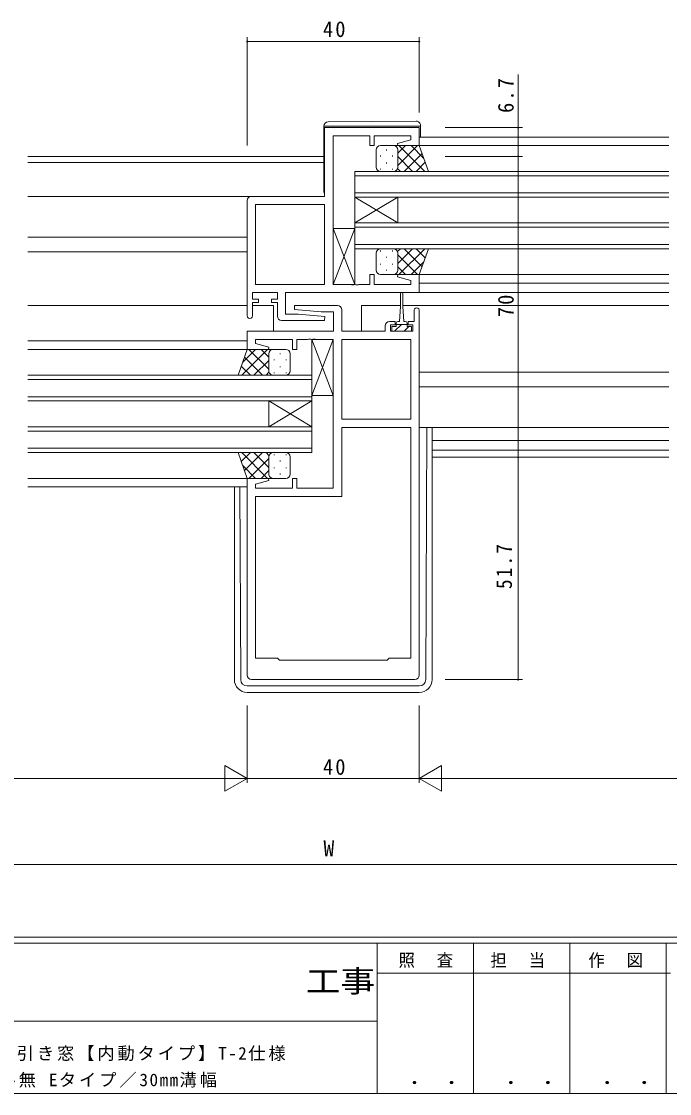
# Model space of a CAD drawing. Units: millimetres on the paper. Extents: x -420 to 373, y -297 to 267.
# Drawn here: x 14.8 to 165.5, y -297 to -47.6 of the extents above; entities that cross this region are included whole.
import ezdxf
from ezdxf.enums import TextEntityAlignment as Align

# ---------------------------------------------------------------- set-up
doc = ezdxf.new("R2010")
doc.units = ezdxf.units.MM
for name, color, linetype, lineweight in [('0-1_YKK_ZWAK', 7, 'Continuous', 9), ('0-3_YKK_12', 2, 'Continuous', 9), ('0-4_YKK_D', 6, 'Continuous', 9), ('0-6_YKK_13', 4, 'Continuous', 9), ('0-7_YKK_11', 7, 'Continuous', 9)]:
    doc.layers.add(name, color=color, linetype=linetype, lineweight=lineweight)
doc.layers.add('0-2_USER1', color=3, linetype='Continuous')
doc.styles.add('ＭＳ ゴシック', font='')
doc.styles.get('ＭＳ ゴシック').set_extended_font_data('MS Gothic')

msp = doc.modelspace()

# ---------------------------------------------------------------- linework, layer by layer
at = {"layer": '0-1_YKK_ZWAK'}
for p, q in [((352.3, -260.6), (-417.7, -260.6)), ((314.5, -262), (-417.7, -262)), ((97.5, -262), (97.5, -297)), ((119.9, -262), (119.9, -297)), ((142.3, -262), (142.3, -297)), ((164.7, -262), (164.7, -297)), ((165.684, -268.999), (97.5, -268.999)), ((-31.3, -280.199), (97.5, -280.199)), ((-417.7, -297), (314.5, -297))]:
    msp.add_line(p, q, dxfattribs=at)
at = {"layer": '0-3_YKK_12'}
for p, q in [((165.308, -74.499), (107.308, -74.5)), ((165.308, -76.5), (107.308, -76.5)), ((85.108, -79), (16.308, -79)), ((85.108, -80.4), (16.308, -80.4)), ((92.308, -82.5), (92.308, -88.5)), ((165.308, -82.5), (92.308, -82.5)), ((92.308, -83.5), (165.308, -83.5)), ((68.308, -88.3), (16.308, -88.3)), ((165.308, -87.5), (92.308, -87.5)), ((92.308, -88.5), (102.308, -94.5)), ((92.308, -94.5), (102.308, -88.5)), ((92.308, -94.5), (92.308, -88.5)), ((92.308, -88.5), (165.308, -88.5)), ((102.308, -94.5), (102.308, -88.5)), ((92.308, -94.5), (92.308, -100.5)), ((165.308, -94.5), (92.308, -94.5)), ((92.308, -95.5), (165.308, -95.5)), ((67.308, -97.8), (16.308, -97.8)), ((165.308, -99.5), (92.308, -99.5)), ((67.308, -101.2), (16.308, -101.2)), ((92.308, -100.5), (165.308, -100.5)), ((165.308, -106.499), (106.928, -106.502)), ((165.308, -108.499), (107.308, -108.499)), ((165.308, -110.7), (76.53, -110.7)), ((67.308, -113.7), (16.308, -113.7)), ((73.378, -113.7), (68.508, -113.7)), ((73.378, -113.7), (73.378, -119.7)), ((93.878, -113.7), (93.878, -119.7)), ((102.958, -113.7), (93.878, -113.7)), ((165.308, -113.7), (103.458, -113.7)), ((67.308, -121.9), (16.308, -121.9)), ((67.552, -123.9), (16.308, -123.9)), ((165.308, -129.2), (107.308, -129.2)), ((16.308, -129.9), (82.307, -129.9)), ((82.307, -130.9), (16.308, -130.9)), ((82.307, -129.9), (82.307, -135.9)), ((165.308, -132.6), (107.308, -132.6)), ((16.308, -134.9), (82.307, -134.9)), ((82.307, -135.9), (16.308, -135.9)), ((82.307, -135.9), (72.307, -141.9)), ((82.307, -141.9), (72.307, -135.9)), ((72.307, -141.9), (72.307, -135.9)), ((82.307, -141.9), (82.307, -135.9)), ((16.308, -141.9), (82.307, -141.9)), ((82.307, -141.9), (82.307, -147.9)), ((82.307, -142.9), (16.308, -142.9)), ((16.308, -146.9), (82.307, -146.9)), ((165.308, -145.1), (110.307, -145.1)), ((82.307, -147.9), (16.308, -147.9)), ((165.308, -147.37), (110.307, -147.37)), ((165.308, -149), (110.307, -149)), ((67.808, -153.9), (16.308, -153.9)), ((67.308, -155.9), (16.308, -155.9))]:
    msp.add_line(p, q, dxfattribs=at)
at = {"layer": '0-4_YKK_D'}
for p, q in [((67.308, -76.451), (67.308, -51.3)), ((107.308, -52.3), (67.308, -52.3)), ((107.308, -68.8), (107.308, -51.3)), ((113.308, -72.3), (131.308, -72.3)), ((113.308, -79), (131.308, -79)), ((130.307, -79), (130.307, -149)), ((113.308, -149), (131.308, -149)), ((113.308, -149), (131.308, -149)), ((130.307, -149), (130.307, -200.7)), ((113.308, -200.7), (131.308, -200.7)), ((67.308, -206.697), (67.308, -224.697)), ((67.308, -206.697), (67.308, -224.697)), ((107.308, -206.697), (107.308, -224.697)), ((107.308, -206.697), (107.308, -224.697)), ((67.308, -223.697), (62.111, -220.697)), ((62.111, -220.697), (62.111, -226.697)), ((107.308, -223.697), (112.504, -220.697)), ((112.504, -226.697), (112.504, -220.697)), ((-76.692, -223.697), (61.308, -223.697)), ((67.308, -223.697), (56.915, -223.697)), ((67.308, -223.697), (62.111, -226.697)), ((67.308, -223.697), (107.308, -223.697)), ((107.308, -223.697), (112.504, -226.697)), ((107.308, -223.697), (117.7, -223.697)), ((113.308, -223.697), (251.308, -223.697)), ((250.308, -243.697), (-75.692, -243.697))]:
    msp.add_line(p, q, dxfattribs=at)
msp.add_lwpolyline([(130.307, -79), (130.307, -72.3), (130.307, -59.999)], dxfattribs=at)
for centre, start, end in [((67.308, -52.3), 0, 180), ((67.308, -52.3), 180, 0), ((107.308, -52.3), 0, 180), ((107.308, -52.3), 180, 0), ((130.307, -72.3), 90, 270), ((130.307, -72.3), 270, 90), ((130.307, -79), 90, 270), ((130.307, -79), 90, 270), ((130.307, -79), 270, 90), ((130.307, -79), 270, 90), ((130.307, -149), 90, 270), ((130.307, -149), 90, 270), ((130.307, -149), 270, 90), ((130.307, -149), 270, 90), ((130.307, -200.7), 90, 270), ((130.307, -200.7), 270, 90)]:
    msp.add_arc(centre, 0.106, start, end, dxfattribs=at)
at = {"layer": '0-6_YKK_13'}
for p, q in [((85.108, -71.991), (85.108, -72)), ((85.108, -72), (85.108, -72.3)), ((85.108, -72), (85.603, -72)), ((85.108, -87.3), (85.108, -72.3)), ((106.599, -70.812), (86.099, -70.991)), ((107.608, -72.3), (107.608, -72)), ((107.608, -72.3), (107.608, -74.5)), ((98.307, -76.5), (101.308, -76.5)), ((107.308, -76.5), (101.308, -76.5)), ((102.307, -81.12), (106.928, -76.5)), ((102.308, -78.292), (104.099, -76.5)), ((102.576, -76.5), (108.576, -82.5)), ((105.404, -76.5), (108.365, -79.461)), ((109.45, -82.5), (107.308, -76.5)), ((97.307, -81.5), (97.307, -77.5)), ((98.256, -78.835), (98.256, -79.035)), ((99.671, -77.42), (99.671, -77.62)), ((101.086, -78.835), (101.086, -79.035)), ((102.308, -77.5), (102.308, -81.1)), ((102.308, -77.9), (102.308, -81.5)), ((102.308, -79.06), (105.747, -82.5)), ((103.756, -82.5), (107.952, -78.304)), ((98.256, -81.865), (98.256, -82.065)), ((99.671, -80.45), (99.671, -80.65)), ((101.086, -81.865), (101.086, -82.065)), ((102.251, -81.832), (102.919, -82.5)), ((106.585, -82.5), (108.696, -80.388)), ((101.308, -82.5), (98.307, -82.5)), ((101.086, -82.5), (109.45, -82.5)), ((92.308, -95.77), (87.308, -108.77)), ((92.308, -108.77), (87.308, -95.77)), ((97.307, -101.502), (97.307, -105.502)), ((98.256, -101.137), (98.256, -100.937)), ((101.308, -100.502), (98.307, -100.502)), ((101.086, -100.502), (109.45, -100.502)), ((101.086, -101.137), (101.086, -100.937)), ((102.251, -101.17), (102.919, -100.502)), ((102.307, -101.881), (106.928, -106.502)), ((102.308, -103.941), (105.747, -100.502)), ((102.308, -105.102), (102.308, -101.502)), ((102.308, -105.502), (102.308, -101.902)), ((102.576, -106.502), (108.576, -100.502)), ((103.756, -100.502), (107.952, -104.697)), ((106.585, -100.502), (108.696, -102.613)), ((109.45, -100.502), (107.308, -106.502)), ((98.256, -104.167), (98.256, -103.967)), ((99.671, -102.552), (99.671, -102.352)), ((101.086, -104.167), (101.086, -103.967)), ((102.308, -104.71), (104.099, -106.502)), ((105.404, -106.502), (108.365, -103.541)), ((98.307, -106.502), (101.308, -106.502)), ((99.671, -105.582), (99.671, -105.382)), ((107.308, -106.502), (101.308, -106.502)), ((102.958, -113.9), (102.958, -110.95)), ((103.458, -110.95), (103.458, -113.9)), ((102.958, -113.9), (102.708, -117.4)), ((103.458, -113.9), (103.708, -117.4)), ((103.138, -118.1), (101.538, -119.7)), ((101.958, -117.8), (101.958, -118.6)), ((101.958, -118.1), (104.458, -118.1)), ((102.708, -117.4), (102.358, -117.4)), ((104.058, -117.4), (103.708, -117.4)), ((104.883, -118.6), (103.783, -119.7)), ((104.458, -118.6), (104.458, -117.8)), ((87.308, -121.63), (82.308, -134.63)), ((87.308, -134.63), (82.308, -121.63)), ((65.165, -129.9), (67.308, -123.9)), ((72.039, -123.9), (66.039, -129.9)), ((69.211, -123.9), (66.25, -126.861)), ((67.308, -123.9), (73.308, -123.9)), ((72.308, -128.52), (67.687, -123.9)), ((72.308, -125.692), (70.516, -123.9)), ((76.308, -123.9), (73.308, -123.9)), ((70.859, -129.9), (66.663, -125.704)), ((72.308, -126.46), (68.868, -129.9)), ((72.308, -124.9), (72.308, -128.5)), ((72.308, -125.3), (72.308, -128.9)), ((73.529, -126.235), (73.529, -126.435)), ((74.944, -124.82), (74.944, -125.02)), ((76.359, -126.235), (76.359, -126.435)), ((77.308, -128.9), (77.308, -124.9)), ((68.03, -129.9), (65.919, -127.788)), ((72.364, -129.232), (71.696, -129.9)), ((73.529, -129.265), (73.529, -129.465)), ((74.944, -127.85), (74.944, -128.05)), ((76.359, -129.265), (76.359, -129.465)), ((73.529, -129.9), (65.165, -129.9)), ((73.308, -129.9), (76.308, -129.9)), ((107.308, -142.1), (165.308, -142.1)), ((108.815, -200.704), (109.098, -142.1)), ((110.308, -142.1), (110.308, -200.697)), ((65.165, -147.902), (67.308, -153.902)), ((73.529, -147.902), (65.165, -147.902)), ((68.03, -147.902), (65.919, -150.013)), ((72.039, -153.902), (66.039, -147.902)), ((70.859, -147.902), (66.663, -152.097)), ((72.308, -149.281), (67.687, -153.902)), ((72.308, -151.341), (68.868, -147.902)), ((72.364, -148.57), (71.696, -147.902)), ((72.308, -152.502), (72.308, -148.902)), ((72.308, -152.902), (72.308, -149.302)), ((73.308, -147.902), (76.308, -147.902)), ((73.529, -148.537), (73.529, -148.337)), ((76.359, -148.537), (76.359, -148.337)), ((77.308, -148.902), (77.308, -152.902)), ((69.211, -153.902), (66.25, -150.941)), ((72.308, -152.11), (70.516, -153.902)), ((73.529, -151.567), (73.529, -151.367)), ((74.944, -149.952), (74.944, -149.752)), ((76.359, -151.567), (76.359, -151.367)), ((67.308, -153.902), (73.308, -153.902)), ((76.308, -153.902), (73.308, -153.902)), ((74.944, -152.982), (74.944, -152.782)), ((64.308, -155.9), (64.308, -200.697)), ((65.8, -200.704), (65.584, -155.9)), ((107.315, -202.197), (67.3, -202.197)), ((107.308, -203.697), (67.308, -203.697))]:
    msp.add_line(p, q, dxfattribs=at)
for points in [[(85.603, -72), (107.103, -72), (107.608, -72), (107.608, -71.812)], [(104.458, -118.6), (105.508, -118.6), (105.508, -119.7), (100.908, -119.7), (100.908, -118.6), (101.958, -118.6)]]:
    msp.add_lwpolyline(points, dxfattribs=at)
for points in [[(92.308, -108.77), (87.308, -108.77), (87.308, -95.77), (92.308, -95.77)], [(87.308, -134.63), (82.308, -134.63), (82.308, -121.63), (87.308, -121.63)]]:
    msp.add_lwpolyline(points, close=True, dxfattribs=at)
for centre, radius, start, end in [((86.108, -71.991), 1, 90.5, 180), ((106.608, -71.812), 1, 0, 90.5), ((98.307, -77.5), 1, 90, 180), ((101.308, -77.5), 1, 0, 90), ((101.308, -77.5), 1, 0, 90), ((98.307, -81.5), 1, 180, 270), ((101.308, -81.5), 1, 270, 0), ((101.308, -81.5), 1, 270, 0), ((85.608, -87.3), 0.5, 180, 233.13016), ((98.307, -101.502), 1, 90, 180), ((101.308, -101.502), 1, 0, 90), ((101.308, -101.502), 1, 0, 90), ((98.307, -105.502), 1, 180, 270), ((101.308, -105.502), 1, 270, 0), ((101.308, -105.502), 1, 270, 0), ((103.208, -110.95), 0.25, 0, 180), ((102.358, -117.8), 0.4, 90, 180), ((104.058, -117.8), 0.4, 0, 90), ((73.308, -124.9), 1, 89.99998, 179.99998), ((73.308, -124.9), 1, 89.99998, 179.99998), ((76.308, -124.9), 1, 359.99998, 89.99998), ((73.308, -128.9), 1, 179.99998, 269.99998), ((73.308, -128.9), 1, 179.99998, 269.99998), ((76.308, -128.9), 1, 269.99998, 359.99998), ((73.308, -148.902), 1, 89.99998, 179.99998), ((73.308, -148.902), 1, 89.99998, 179.99998), ((76.308, -148.902), 1, 359.99998, 89.99998), ((73.308, -152.902), 1, 179.99998, 269.99998), ((73.308, -152.902), 1, 179.99998, 269.99998), ((76.308, -152.902), 1, 269.99998, 359.99998), ((67.308, -200.697), 3, 180, 270), ((67.3, -200.697), 1.5, 180.27722, 270), ((107.308, -200.697), 3, 270, 0), ((107.315, -200.697), 1.5, 270, 359.72276)]:
    msp.add_arc(centre, radius, start, end, dxfattribs=at)
at = {"layer": '0-7_YKK_11'}
for p, q in [((67.308, -116.1), (67.308, -89.3)), ((85.308, -90.23), (85.308, -108.77)), ((107.308, -114.8), (107.308, -199.7)), ((89.308, -140.17), (89.308, -121.63)), ((105.377, -195.7), (105.377, -142.1)), ((106.308, -200.7), (68.308, -200.7))]:
    msp.add_line(p, q, dxfattribs=at)
for points in [[(68.308, -88.3), (85.308, -88.3), (85.308, -72.3), (107.308, -72.3), (107.308, -76.5), (102.347, -76.5), (102.278, -75.977), (105.377, -75.147), (105.377, -74.23), (96.808, -74.23), (96.808, -76.5), (95.808, -76.5), (95.808, -74.23), (87.308, -74.23)], [(87.308, -74.23), (87.308, -108.77), (91.349, -108.77), (91.533, -108.89), (92.082, -108.89), (92.266, -108.77), (92.349, -108.77), (92.533, -108.89), (93.082, -108.89), (93.266, -108.77), (95.808, -108.77), (95.808, -106.5), (96.808, -106.5), (96.808, -108.77), (105.377, -108.77), (105.377, -107.853), (102.278, -107.022), (102.347, -106.5), (107.308, -106.5), (107.308, -110.7), (76.238, -110.7), (76.238, -115.7), (79.114, -115.7), (85.327, -116.243), (85.286, -117.2), (75.308, -117.2)], [(74.308, -116.2), (74.308, -113), (72.908, -113), (72.908, -112.2), (74.308, -112.2), (74.308, -110.7), (68.508, -110.7), (68.508, -112.2), (69.908, -112.2), (69.908, -113), (68.508, -113), (68.508, -116.1)], [(67.308, -199.7), (67.308, -153.9), (72.268, -153.9), (72.337, -154.422), (69.238, -155.253), (69.238, -156.17), (77.808, -156.17), (77.808, -153.9), (78.808, -153.9), (78.808, -156.17), (87.308, -156.17), (87.308, -121.63), (83.266, -121.63), (83.082, -121.51), (82.533, -121.51), (82.349, -121.63), (82.266, -121.63), (82.082, -121.51), (81.533, -121.51), (81.349, -121.63), (78.808, -121.63), (78.808, -123.9), (77.808, -123.9), (77.808, -121.63), (69.238, -121.63), (69.238, -122.547), (72.337, -123.377), (72.268, -123.9), (67.308, -123.9), (67.308, -119.7), (87.378, -119.7), (87.378, -115.2), (84.501, -115.2), (78.288, -114.656), (78.329, -113.7), (88.308, -113.7)], [(89.308, -114.7), (89.308, -119.7), (99.408, -119.7), (99.408, -118.4)], [(100.408, -117.4), (101.708, -117.4), (101.708, -118.2), (100.608, -118.2), (100.608, -119.7), (105.808, -119.7), (105.808, -118.2), (104.708, -118.2), (104.708, -117.4), (106.108, -117.4), (106.108, -114.8)]]:
    msp.add_lwpolyline(points, dxfattribs=at)
for points in [[(85.308, -90.23), (85.308, -108.77), (69.238, -108.77), (69.238, -90.23)], [(89.308, -140.17), (89.308, -121.63), (105.377, -121.63), (105.377, -140.17)], [(105.377, -195.7), (105.377, -142.1), (89.308, -142.1), (89.308, -158.1), (69.238, -158.1), (69.238, -195.7), (74.308, -195.7), (74.808, -196.2), (99.808, -196.2), (100.308, -195.7)]]:
    msp.add_lwpolyline(points, close=True, dxfattribs=at)
for centre, radius, start, end in [((68.308, -89.3), 1, 90, 179.99998), ((88.308, -114.7), 1, 0, 89.99998), ((106.708, -114.8), 0.6, 359.99998, 180), ((67.908, -116.1), 0.6, 179.99998, 0), ((75.308, -116.2), 1, 180, 269.99998), ((100.408, -118.4), 1, 90, 179.99998), ((68.308, -199.7), 1, 180, 269.99998), ((106.308, -199.7), 1, 270, 359.99998)]:
    msp.add_arc(centre, radius, start, end, dxfattribs=at)

# ---------------------------------------------------------------- texts
at = {"layer": '0-1_YKK_ZWAK', "color": 2, "style": 'ＭＳ ゴシック', "width": 1.15}
msp.add_text('工事', height=5.132, dxfattribs=at).set_placement((80.931, -274.956), align=Align.BOTTOM_LEFT)
at = {"layer": '0-1_YKK_ZWAK', "color": 3, "style": 'ＭＳ ゴシック', "width": 1.15}
for p in [(101.955, -295.946), (124.355, -295.946), (146.755, -295.946)]:
    msp.add_text(' ． ．', height=3.666, dxfattribs=at).set_placement(p, align=Align.BOTTOM_LEFT)
at = {"layer": '0-1_YKK_ZWAK', "char_height": 2.933, "attachment_point": 7, "style": 'ＭＳ ゴシック'}
for s, insert in [('\\T1.17;\\W0.95;照\\~\\~査', (102.489, -267.78)), ('\\T1.17;\\W0.95;担\\~\\~当', (123.855, -267.78)), ('\\T1.17;\\W0.95;作\\~\\~図', (146.62, -267.762))]:
    msp.add_mtext(s, dxfattribs=dict(at, insert=insert))
at = {"layer": '0-2_USER1', "color": 7, "char_height": 2.933, "attachment_point": 7, "style": 'ＭＳ ゴシック'}
for s, insert in [('\\T1.17;EXIMA31\\~片引き窓【内動タイプ】T-2仕様\\~', (-9.627, -289.449)), ('\\T1.17;RC枠\\~アングル無\\~Eタイプ／30mm溝幅\\~', (-16.243, -295.625))]:
    msp.add_mtext(s, dxfattribs=dict(at, insert=insert))
at = {"layer": '0-4_YKK_D', "color": 3, "style": 'ＭＳ ゴシック'}
msp.add_text('W', height=3.666, dxfattribs=at).set_placement((85.039, -242.897), align=Align.BOTTOM_LEFT)
at = {"layer": '0-4_YKK_D', "color": 3, "char_height": 3.666, "attachment_point": 7, "style": 'ＭＳ ゴシック'}
for insert in [(84.908, -51.3), (84.908, -222.897)]:
    msp.add_mtext('\\T1.21;\\W0.95;40', dxfattribs=dict(at, insert=insert))
at = {"layer": '0-4_YKK_D', "color": 3, "char_height": 3.666, "attachment_point": 7, "rotation": 90, "style": 'ＭＳ ゴシック'}
for s, insert in [('\\T1.21;\\W0.95;6.7', (129.307, -68.899)), ('\\T1.21;\\W0.95;70', (129.307, -116.4)), ('\\T1.22;\\W0.9;51.7', (128.908, -179.65))]:
    msp.add_mtext(s, dxfattribs=dict(at, insert=insert))

doc.saveas('drawing.dxf')
